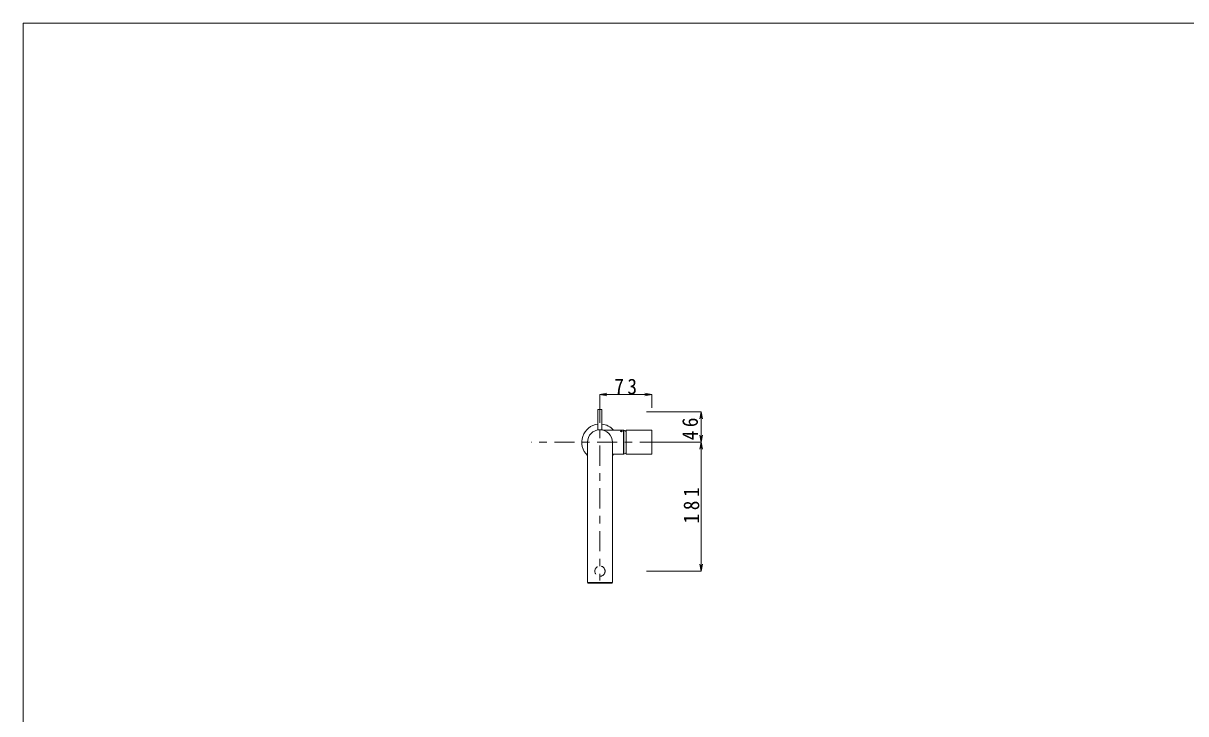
# Model space of a CAD drawing. Units: millimetres, scale not verified. Extents: x -1392 to 1350, y -947 to 991.
# Drawn here: x -1392 to 241, y 22 to 991 of the extents above; entities that cross this region are included whole.
import ezdxf

# ---------------------------------------------------------------- set-up
doc = ezdxf.new("R2010")
doc.units = ezdxf.units.MM
doc.header["$LTSCALE"] = 10
doc.linetypes.add('DASHED1', pattern=[1.8, 1.2, -0.6])
doc.linetypes.add('USER1', pattern=[5.997221, 2.822222, -1.058333, 1.058333, -1.058333])
doc.layers.add('0-0_0', color=7, linetype='Continuous', lineweight=5)
doc.layers.add('0-F', color=7, linetype='Continuous', lineweight=5)
doc.styles.add('ＭＳ ゴシック', font='')
doc.styles.get('ＭＳ ゴシック').set_extended_font_data('MS Gothic')

msp = doc.modelspace()

# ---------------------------------------------------------------- linework, layer by layer
at = {"layer": '0-0_0'}
for p, q in [((-581.7, 469.93), (-571.85, 471.67)), ((-581.7, 469.93), (-508.7, 469.93)), ((-581.7, 469.93), (-571.85, 468.2)), ((-581.7, 469.93), (-581.7, 451.16)), ((-508.7, 469.93), (-518.55, 471.67)), ((-508.7, 469.93), (-518.55, 468.2)), ((-508.7, 469.93), (-508.7, 451.16)), ((-584.44, 420.35), (-584.44, 448.53)), ((-583.94, 449.03), (-584.14, 448.99)), ((-579.45, 449.03), (-583.94, 449.03)), ((-579.26, 448.99), (-579.45, 449.03)), ((-578.95, 420.35), (-578.95, 448.53)), ((-439.64, 445.65), (-516.43, 445.65)), ((-439.64, 445.65), (-441.38, 435.8)), ((-439.64, 445.65), (-437.9, 435.8)), ((-439.64, 445.65), (-439.64, 403.03)), ((-577.54, 420.06), (-549.14, 420.06)), ((-552.65, 418.3), (-552.65, 418.3)), ((-548.64, 386.48), (-548.64, 419.82)), ((-548.64, 419.82), (-548.33, 419.82)), ((-548.33, 419.82), (-548.33, 403.09)), ((-544.76, 419.87), (-544.76, 386.31)), ((-544.56, 420.06), (-509.5, 420.06)), ((-508.7, 419.27), (-508.7, 386.9)), ((-439.64, 403.03), (-441.38, 412.88)), ((-439.64, 403.03), (-437.9, 412.88)), ((-599.23, 206.07), (-599.23, 403.03)), ((-564.17, 206.07), (-564.17, 403.03)), ((-548.33, 386.48), (-548.33, 403.08)), ((-439.64, 403.03), (-497.55, 403.03)), ((-439.64, 403.03), (-441.38, 393.19)), ((-439.64, 403.03), (-437.9, 393.19)), ((-439.64, 403.03), (-439.64, 222.03)), ((-549.14, 386.11), (-564.17, 386.11)), ((-559.02, 386.11), (-559.67, 386.11)), ((-548.64, 386.48), (-548.33, 386.48)), ((-544.56, 386.11), (-538.15, 386.11)), ((-536.48, 386.36), (-536.42, 386.37)), ((-535.61, 386.43), (-535.48, 386.44)), ((-535.21, 386.45), (-535.08, 386.45)), ((-534.48, 386.45), (-534.41, 386.45)), ((-534.41, 386.45), (-534.28, 386.45)), ((-531.38, 386.11), (-531.37, 386.11)), ((-531.37, 386.11), (-509.5, 386.11)), ((-439.64, 222.03), (-441.38, 231.88)), ((-439.64, 222.03), (-437.9, 231.88)), ((-439.64, 222.03), (-516.43, 222.03)), ((-564.17, 206.01), (-599.23, 206.01)), ((-565.17, 205.07), (-598.23, 205.07))]:
    msp.add_line(p, q, dxfattribs=at)
at = {"layer": '0-0_0', "linetype": 'USER1'}
for p, q in [((-581.7, 458.26), (-581.7, 208.73)), ((-497.55, 403.03), (-677.65, 403.03))]:
    msp.add_line(p, q, dxfattribs=at)
at = {"layer": '0-0_0'}
for points in [[(-584.14, 448.99), (-584.3, 448.89), (-584.41, 448.73), (-584.44, 448.53)], [(-578.95, 448.53), (-578.99, 448.73), (-579.1, 448.89), (-579.26, 448.99)], [(-559.92, 420.07), (-559.72, 420.07), (-559.65, 420.06)], [(-552.65, 418.3), (-552.65, 418.34), (-552.65, 418.35), (-552.64, 418.36), (-552.64, 418.36), (-552.64, 418.37), (-552.64, 418.37), (-552.64, 418.37), (-552.64, 418.38), (-552.64, 418.38), (-552.64, 418.39), (-552.64, 418.39), (-552.63, 418.4), (-552.63, 418.4), (-552.63, 418.41), (-552.63, 418.41), (-552.63, 418.41), (-552.63, 418.42), (-552.62, 418.42), (-552.62, 418.43), (-552.62, 418.43), (-552.62, 418.43), (-552.62, 418.44), (-552.61, 418.44), (-552.61, 418.45), (-552.61, 418.46), (-552.61, 418.46), (-552.6, 418.46), (-552.6, 418.47), (-552.6, 418.47), (-552.6, 418.48), (-552.59, 418.48), (-552.59, 418.49), (-552.57, 418.5), (-552.56, 418.51), (-552.56, 418.52), (-552.55, 418.53), (-552.54, 418.53), (-552.54, 418.54), (-552.53, 418.54)], [(-552.52, 418.08), (-552.53, 418.09), (-552.54, 418.09), (-552.54, 418.1), (-552.55, 418.1), (-552.55, 418.11), (-552.56, 418.11), (-552.57, 418.12), (-552.57, 418.13), (-552.58, 418.13), (-552.58, 418.14), (-552.58, 418.15), (-552.59, 418.15), (-552.59, 418.15), (-552.59, 418.16), (-552.6, 418.17), (-552.6, 418.17), (-552.6, 418.18), (-552.61, 418.19), (-552.61, 418.19), (-552.61, 418.2), (-552.62, 418.2), (-552.62, 418.21), (-552.62, 418.21), (-552.62, 418.22), (-552.62, 418.22), (-552.63, 418.22), (-552.63, 418.23), (-552.63, 418.23), (-552.63, 418.24), (-552.63, 418.24), (-552.63, 418.24), (-552.64, 418.26), (-552.64, 418.26), (-552.64, 418.27), (-552.64, 418.27), (-552.64, 418.28), (-552.64, 418.28), (-552.64, 418.29), (-552.65, 418.3)], [(-552.53, 418.54), (-552.53, 418.54), (-552.52, 418.55), (-552.51, 418.56), (-552.5, 418.56), (-552.5, 418.57), (-552.49, 418.57), (-552.49, 418.58), (-552.48, 418.58), (-552.48, 418.59), (-552.47, 418.59), (-552.46, 418.59), (-552.46, 418.6), (-552.45, 418.6), (-552.45, 418.61), (-552.44, 418.61), (-552.43, 418.61), (-552.43, 418.61), (-552.42, 418.62), (-552.41, 418.62), (-552.41, 418.63), (-552.4, 418.63), (-552.39, 418.63), (-552.39, 418.63), (-552.38, 418.64), (-552.37, 418.64), (-552.37, 418.65), (-552.36, 418.65), (-552.34, 418.65), (-552.34, 418.66), (-552.33, 418.66), (-552.33, 418.66), (-552.32, 418.67), (-552.31, 418.67), (-552.3, 418.67), (-552.29, 418.67), (-552.29, 418.68), (-552.28, 418.68), (-552.27, 418.68), (-552.26, 418.69)], [(-552.26, 417.91), (-552.27, 417.91), (-552.27, 417.91), (-552.28, 417.92), (-552.28, 417.92), (-552.29, 417.92), (-552.3, 417.93), (-552.3, 417.93), (-552.31, 417.93), (-552.32, 417.93), (-552.32, 417.94), (-552.33, 417.94), (-552.34, 417.95), (-552.35, 417.95), (-552.35, 417.96), (-552.36, 417.96), (-552.37, 417.96), (-552.37, 417.97), (-552.38, 417.97), (-552.39, 417.98), (-552.4, 417.98), (-552.4, 417.98), (-552.41, 417.99), (-552.42, 417.99), (-552.42, 418), (-552.43, 418), (-552.44, 418.01), (-552.45, 418.02), (-552.45, 418.02), (-552.46, 418.02), (-552.47, 418.03), (-552.48, 418.04), (-552.48, 418.04), (-552.49, 418.04), (-552.49, 418.05), (-552.5, 418.05), (-552.5, 418.06), (-552.51, 418.07), (-552.52, 418.08), (-552.52, 418.08)], [(-552.26, 418.69), (-552.25, 418.69), (-552.24, 418.69), (-552.23, 418.69), (-552.21, 418.7), (-552.21, 418.7), (-552.19, 418.71), (-552.17, 418.71), (-552.17, 418.72), (-552.16, 418.72), (-552.15, 418.72), (-552.14, 418.72), (-552.13, 418.72), (-552.12, 418.73), (-552.11, 418.73), (-552.1, 418.73), (-552.09, 418.73), (-552.09, 418.74), (-552.07, 418.74), (-552.06, 418.74), (-552.04, 418.74), (-552.03, 418.74), (-552.02, 418.74), (-552.02, 418.75), (-552, 418.75), (-551.99, 418.75), (-551.97, 418.75), (-551.96, 418.76), (-551.94, 418.76), (-551.93, 418.76), (-551.9, 418.76), (-551.89, 418.76), (-551.87, 418.76), (-551.86, 418.77), (-551.81, 418.77), (-551.8, 418.77), (-551.69, 418.77), (-551.68, 418.78), (-551.6, 418.78), (-551.59, 418.77)], [(-551.91, 417.81), (-551.93, 417.81), (-551.94, 417.82), (-551.95, 417.82), (-551.95, 417.82), (-551.96, 417.82), (-551.97, 417.83), (-551.98, 417.83), (-551.99, 417.83), (-552, 417.83), (-552.01, 417.83), (-552.02, 417.83), (-552.02, 417.84), (-552.03, 417.84), (-552.04, 417.84), (-552.05, 417.84), (-552.06, 417.85), (-552.08, 417.85), (-552.09, 417.85), (-552.1, 417.85), (-552.11, 417.86), (-552.12, 417.86), (-552.13, 417.86), (-552.14, 417.87), (-552.15, 417.87), (-552.16, 417.87), (-552.16, 417.87), (-552.17, 417.88), (-552.18, 417.88), (-552.19, 417.88), (-552.19, 417.89), (-552.2, 417.89), (-552.21, 417.89), (-552.22, 417.89), (-552.22, 417.89), (-552.23, 417.9), (-552.24, 417.9), (-552.25, 417.9), (-552.25, 417.91), (-552.26, 417.91)], [(-551.23, 417.85), (-551.24, 417.84), (-551.25, 417.84), (-551.26, 417.84), (-551.26, 417.84), (-551.27, 417.83), (-551.28, 417.83), (-551.29, 417.83), (-551.3, 417.83), (-551.31, 417.83), (-551.32, 417.83), (-551.33, 417.82), (-551.34, 417.82), (-551.35, 417.82), (-551.36, 417.82), (-551.36, 417.81), (-551.37, 417.81), (-551.38, 417.81), (-551.4, 417.81), (-551.41, 417.8), (-551.44, 417.8), (-551.45, 417.8), (-551.47, 417.8), (-551.48, 417.8), (-551.53, 417.8), (-551.54, 417.79), (-551.61, 417.79), (-551.62, 417.79), (-551.67, 417.79), (-551.68, 417.79), (-551.75, 417.79), (-551.76, 417.8), (-551.81, 417.8), (-551.82, 417.8), (-551.84, 417.8), (-551.85, 417.8), (-551.87, 417.8), (-551.88, 417.81), (-551.9, 417.81), (-551.91, 417.81)], [(-551.59, 418.77), (-551.49, 418.77), (-551.48, 418.77), (-551.43, 418.77), (-551.42, 418.76), (-551.39, 418.76), (-551.38, 418.76), (-551.36, 418.76), (-551.35, 418.76), (-551.33, 418.76), (-551.32, 418.75), (-551.3, 418.75), (-551.29, 418.75), (-551.27, 418.75), (-551.26, 418.74), (-551.25, 418.74), (-551.24, 418.74), (-551.23, 418.74), (-551.22, 418.74), (-551.22, 418.74), (-551.21, 418.73), (-551.2, 418.73), (-551.19, 418.73), (-551.17, 418.73), (-551.17, 418.72), (-551.15, 418.72), (-551.13, 418.72), (-551.12, 418.72), (-551.11, 418.71), (-551.1, 418.71), (-551.08, 418.7), (-551.07, 418.7), (-551.06, 418.7), (-551.06, 418.69), (-551.05, 418.69), (-551.04, 418.69), (-551.03, 418.69), (-551.02, 418.68), (-551.02, 418.68), (-551.01, 418.68)], [(-550.83, 418.02), (-550.84, 418.02), (-550.85, 418.01), (-550.86, 418), (-550.86, 418), (-550.87, 418), (-550.88, 417.99), (-550.88, 417.99), (-550.89, 417.98), (-550.92, 417.97), (-550.92, 417.96), (-550.93, 417.96), (-550.94, 417.96), (-550.95, 417.95), (-550.95, 417.95), (-550.96, 417.94), (-550.97, 417.93), (-550.98, 417.93), (-550.99, 417.93), (-551, 417.93), (-551.01, 417.92), (-551.03, 417.91), (-551.04, 417.91), (-551.05, 417.9), (-551.05, 417.9), (-551.1, 417.88), (-551.1, 417.88), (-551.11, 417.88), (-551.12, 417.87), (-551.13, 417.87), (-551.13, 417.87), (-551.14, 417.87), (-551.15, 417.87), (-551.17, 417.86), (-551.18, 417.86), (-551.19, 417.85), (-551.2, 417.85), (-551.2, 417.85), (-551.21, 417.85), (-551.23, 417.85)], [(-551.01, 418.68), (-551, 418.68), (-550.99, 418.67), (-550.98, 418.67), (-550.97, 418.67), (-550.96, 418.66), (-550.95, 418.66), (-550.95, 418.66), (-550.94, 418.65), (-550.93, 418.65), (-550.92, 418.65), (-550.91, 418.64), (-550.91, 418.64), (-550.9, 418.63), (-550.89, 418.63), (-550.89, 418.63), (-550.88, 418.63), (-550.87, 418.62), (-550.87, 418.62), (-550.86, 418.61), (-550.86, 418.61), (-550.85, 418.61), (-550.84, 418.61), (-550.84, 418.6), (-550.83, 418.6), (-550.82, 418.59), (-550.82, 418.59), (-550.81, 418.59), (-550.81, 418.58), (-550.8, 418.58), (-550.79, 418.57), (-550.79, 418.57), (-550.78, 418.56), (-550.77, 418.55), (-550.76, 418.54), (-550.75, 418.54), (-550.75, 418.54), (-550.74, 418.53), (-550.72, 418.5), (-550.71, 418.5)], [(-550.66, 418.24), (-550.66, 418.23), (-550.66, 418.23), (-550.67, 418.22), (-550.67, 418.22), (-550.67, 418.22), (-550.67, 418.21), (-550.67, 418.21), (-550.67, 418.2), (-550.68, 418.2), (-550.68, 418.19), (-550.68, 418.19), (-550.68, 418.18), (-550.69, 418.17), (-550.69, 418.17), (-550.7, 418.16), (-550.7, 418.15), (-550.7, 418.15), (-550.71, 418.15), (-550.71, 418.14), (-550.72, 418.13), (-550.72, 418.12), (-550.73, 418.11), (-550.74, 418.11), (-550.74, 418.1), (-550.75, 418.1), (-550.76, 418.09), (-550.76, 418.09), (-550.76, 418.08), (-550.77, 418.07), (-550.78, 418.07), (-550.78, 418.06), (-550.79, 418.06), (-550.79, 418.06), (-550.8, 418.05), (-550.81, 418.04), (-550.81, 418.04), (-550.82, 418.03), (-550.83, 418.03), (-550.83, 418.02)], [(-550.71, 418.5), (-550.71, 418.49), (-550.7, 418.48), (-550.7, 418.48), (-550.69, 418.48), (-550.69, 418.47), (-550.69, 418.46), (-550.68, 418.45), (-550.67, 418.44), (-550.67, 418.44), (-550.67, 418.43), (-550.67, 418.43), (-550.67, 418.43), (-550.67, 418.42), (-550.66, 418.42), (-550.66, 418.41), (-550.66, 418.41), (-550.66, 418.41), (-550.65, 418.4), (-550.65, 418.39), (-550.65, 418.39), (-550.65, 418.38), (-550.65, 418.38), (-550.65, 418.37), (-550.65, 418.36), (-550.64, 418.36), (-550.64, 418.35), (-550.64, 418.35), (-550.64, 418.3), (-550.64, 418.29), (-550.64, 418.29), (-550.65, 418.28), (-550.65, 418.28), (-550.65, 418.27), (-550.65, 418.27), (-550.65, 418.26), (-550.65, 418.25), (-550.65, 418.24), (-550.66, 418.24), (-550.66, 418.24)], [(-548.65, 419.67), (-548.71, 419.83), (-548.82, 419.95), (-548.97, 420.04), (-549.14, 420.06)], [(-544.76, 418), (-545.61, 418.53), (-546.49, 419.01), (-547.4, 419.44), (-548.33, 419.82)], [(-544.56, 420.06), (-544.64, 420.05), (-544.7, 420.01), (-544.75, 419.94), (-544.76, 419.87)], [(-508.7, 419.27), (-508.76, 419.58), (-508.93, 419.83), (-509.19, 420), (-509.5, 420.06)], [(-549.14, 386.11), (-548.96, 386.14), (-548.8, 386.24), (-548.69, 386.37), (-548.64, 386.55)], [(-548.33, 386.48), (-548.3, 386.49), (-548.28, 386.49), (-548.27, 386.5), (-548.26, 386.5), (-548.24, 386.51), (-548.23, 386.52), (-548.21, 386.52), (-548.2, 386.53), (-548.19, 386.53), (-548.17, 386.54), (-548.16, 386.54), (-548.14, 386.55), (-548.13, 386.55), (-548.12, 386.56), (-548.1, 386.57), (-548.09, 386.57), (-548.07, 386.58), (-548.06, 386.58), (-548.04, 386.59), (-548.03, 386.59), (-548.02, 386.6), (-548, 386.61), (-547.99, 386.61), (-547.97, 386.61), (-547.96, 386.62), (-547.95, 386.63), (-547.93, 386.63), (-547.92, 386.64), (-547.91, 386.64), (-547.89, 386.65), (-547.88, 386.65), (-547.86, 386.66), (-547.85, 386.67), (-547.84, 386.67), (-547.82, 386.68), (-547.82, 386.65), (-547.82, 386.61), (-547.82, 386.59), (-547.82, 386.55)], [(-547.82, 386.56), (-547.02, 386.9), (-546.25, 387.29), (-545.49, 387.71), (-544.76, 388.17)], [(-544.76, 386.31), (-544.75, 386.23), (-544.7, 386.17), (-544.64, 386.12), (-544.56, 386.11)], [(-538.15, 386.11), (-538.12, 386.11), (-538.11, 386.11)], [(-538.11, 386.11), (-538.1, 386.11), (-538.09, 386.11), (-538.08, 386.12), (-538.07, 386.12)], [(-538.1, 386.11), (-538.08, 386.12), (-538.06, 386.12), (-538.01, 386.13), (-537.92, 386.15)], [(-537.94, 386.14), (-537.89, 386.15), (-537.86, 386.15), (-537.84, 386.16), (-537.78, 386.17), (-537.75, 386.18), (-537.72, 386.18), (-537.69, 386.19), (-537.65, 386.19), (-537.62, 386.2), (-537.59, 386.2), (-537.55, 386.21), (-537.51, 386.22), (-537.47, 386.22), (-537.43, 386.23)], [(-537.72, 386.18), (-537.69, 386.19), (-537.65, 386.2), (-537.62, 386.2), (-537.59, 386.21), (-537.55, 386.22), (-537.51, 386.22), (-537.47, 386.23), (-537.43, 386.23)], [(-537.43, 386.23), (-537.39, 386.24), (-537.35, 386.25), (-537.3, 386.25), (-537.26, 386.26)], [(-537.26, 386.26), (-537.21, 386.27), (-537.17, 386.28), (-537.12, 386.28), (-537.07, 386.29), (-537.02, 386.3), (-536.97, 386.3), (-536.92, 386.31), (-536.87, 386.31), (-536.82, 386.32), (-536.76, 386.33), (-536.71, 386.33), (-536.65, 386.34), (-536.59, 386.35), (-536.48, 386.36)], [(-537.07, 386.29), (-537.02, 386.29), (-536.97, 386.3)], [(-536.92, 386.31), (-536.87, 386.31), (-536.81, 386.32), (-536.76, 386.33), (-536.71, 386.33), (-536.65, 386.34), (-536.59, 386.35), (-536.54, 386.35)], [(-536.54, 386.35), (-536.48, 386.36), (-536.42, 386.37)], [(-536.42, 386.37), (-536.36, 386.37), (-536.3, 386.38), (-536.24, 386.39), (-536.18, 386.39)], [(-536.18, 386.39), (-536.12, 386.39), (-535.99, 386.4), (-535.93, 386.41)], [(-535.93, 386.41), (-535.87, 386.41), (-535.74, 386.42), (-535.67, 386.43)], [(-535.68, 386.43), (-535.61, 386.43), (-535.41, 386.44), (-535.35, 386.44), (-535.28, 386.44), (-535.21, 386.45)], [(-535.41, 386.44), (-535.35, 386.44), (-535.21, 386.45)], [(-535.08, 386.45), (-535.01, 386.45), (-534.47, 386.45), (-534.41, 386.45)], [(-534.28, 386.45), (-534.14, 386.44), (-534.07, 386.44)], [(-534.08, 386.44), (-534.01, 386.44), (-533.88, 386.43), (-533.81, 386.43), (-533.56, 386.41)], [(-533.56, 386.41), (-533.49, 386.4), (-533.37, 386.39), (-533.31, 386.39), (-533.25, 386.38), (-533.13, 386.37)], [(-533.19, 386.38), (-533.13, 386.37), (-533.07, 386.37)], [(-533.13, 386.37), (-533.07, 386.37), (-533.01, 386.36), (-532.95, 386.35), (-532.9, 386.35), (-532.84, 386.34)], [(-532.84, 386.34), (-532.78, 386.33), (-532.73, 386.33), (-532.67, 386.32), (-532.62, 386.31)], [(-532.62, 386.31), (-532.57, 386.31), (-532.52, 386.3), (-532.47, 386.29), (-532.41, 386.28)], [(-532.42, 386.29), (-532.37, 386.28), (-532.32, 386.27), (-532.27, 386.27), (-532.23, 386.26), (-532.18, 386.25), (-532.14, 386.25), (-532.1, 386.24), (-532.05, 386.23), (-532.02, 386.23), (-531.98, 386.22), (-531.94, 386.21), (-531.9, 386.21)], [(-532.18, 386.25), (-532.14, 386.25), (-532.1, 386.24), (-532.06, 386.23), (-532.02, 386.23), (-531.98, 386.22), (-531.94, 386.22), (-531.9, 386.21), (-531.87, 386.2), (-531.83, 386.2), (-531.8, 386.19), (-531.77, 386.18), (-531.74, 386.18), (-531.71, 386.17), (-531.68, 386.17), (-531.65, 386.16)], [(-531.76, 386.18), (-531.73, 386.18), (-531.71, 386.17), (-531.68, 386.17), (-531.65, 386.16), (-531.62, 386.15), (-531.55, 386.14)], [(-531.57, 386.15), (-531.52, 386.14), (-531.5, 386.13), (-531.47, 386.13)], [(-531.47, 386.13), (-531.45, 386.12), (-531.4, 386.11), (-531.38, 386.11)], [(-531.41, 386.12), (-531.4, 386.11), (-531.39, 386.11), (-531.38, 386.11)], [(-509.5, 386.11), (-509.19, 386.17), (-508.93, 386.34), (-508.76, 386.59), (-508.7, 386.9)]]:
    msp.add_lwpolyline(points, dxfattribs=at)
at = {"layer": '0-0_0', "linetype": 'DASHED1'}
msp.add_circle((-581.7, 222.03), 7.16, dxfattribs=at)
at = {"layer": '0-0_0'}
for centre, radius, start, end in [((-581.7, 403.03), 25.55, 96.16994, 226.66457), ((-581.7, 403.03), 25.55, 41.81159, 83.83005), ((-581.7, 403.03), 17.53, 0, 180), ((-581.7, 403.03), 25.55, 313.33543, 318.49627), ((-598.23, 206.07), 1, 180, 270), ((-565.17, 206.07), 1, 270, 0)]:
    msp.add_arc(centre, radius, start, end, dxfattribs=at)
at = {"layer": '0-F'}
msp.add_lwpolyline([(-1391.5, 991.14), (1350.16, 991.14), (1350.16, -947.41), (-1391.5, -947.41)], close=True, dxfattribs=at)

# ---------------------------------------------------------------- texts
at = {"layer": '0-0_0', "insert": (-561.45, 469.93), "char_height": 21.99, "attachment_point": 7, "style": 'ＭＳ ゴシック'}
msp.add_mtext('\\T1.36;\\W0.9;73', dxfattribs=at)
at = {"layer": '0-0_0', "char_height": 21.99, "attachment_point": 7, "rotation": 90, "style": 'ＭＳ ゴシック'}
for s, insert in [('\\T1.36;\\W0.9;46', (-443.87, 405.82)), ('\\T1.38;\\W0.9;181', (-442.08, 288.97))]:
    msp.add_mtext(s, dxfattribs=dict(at, insert=insert))

doc.saveas('drawing.dxf')
